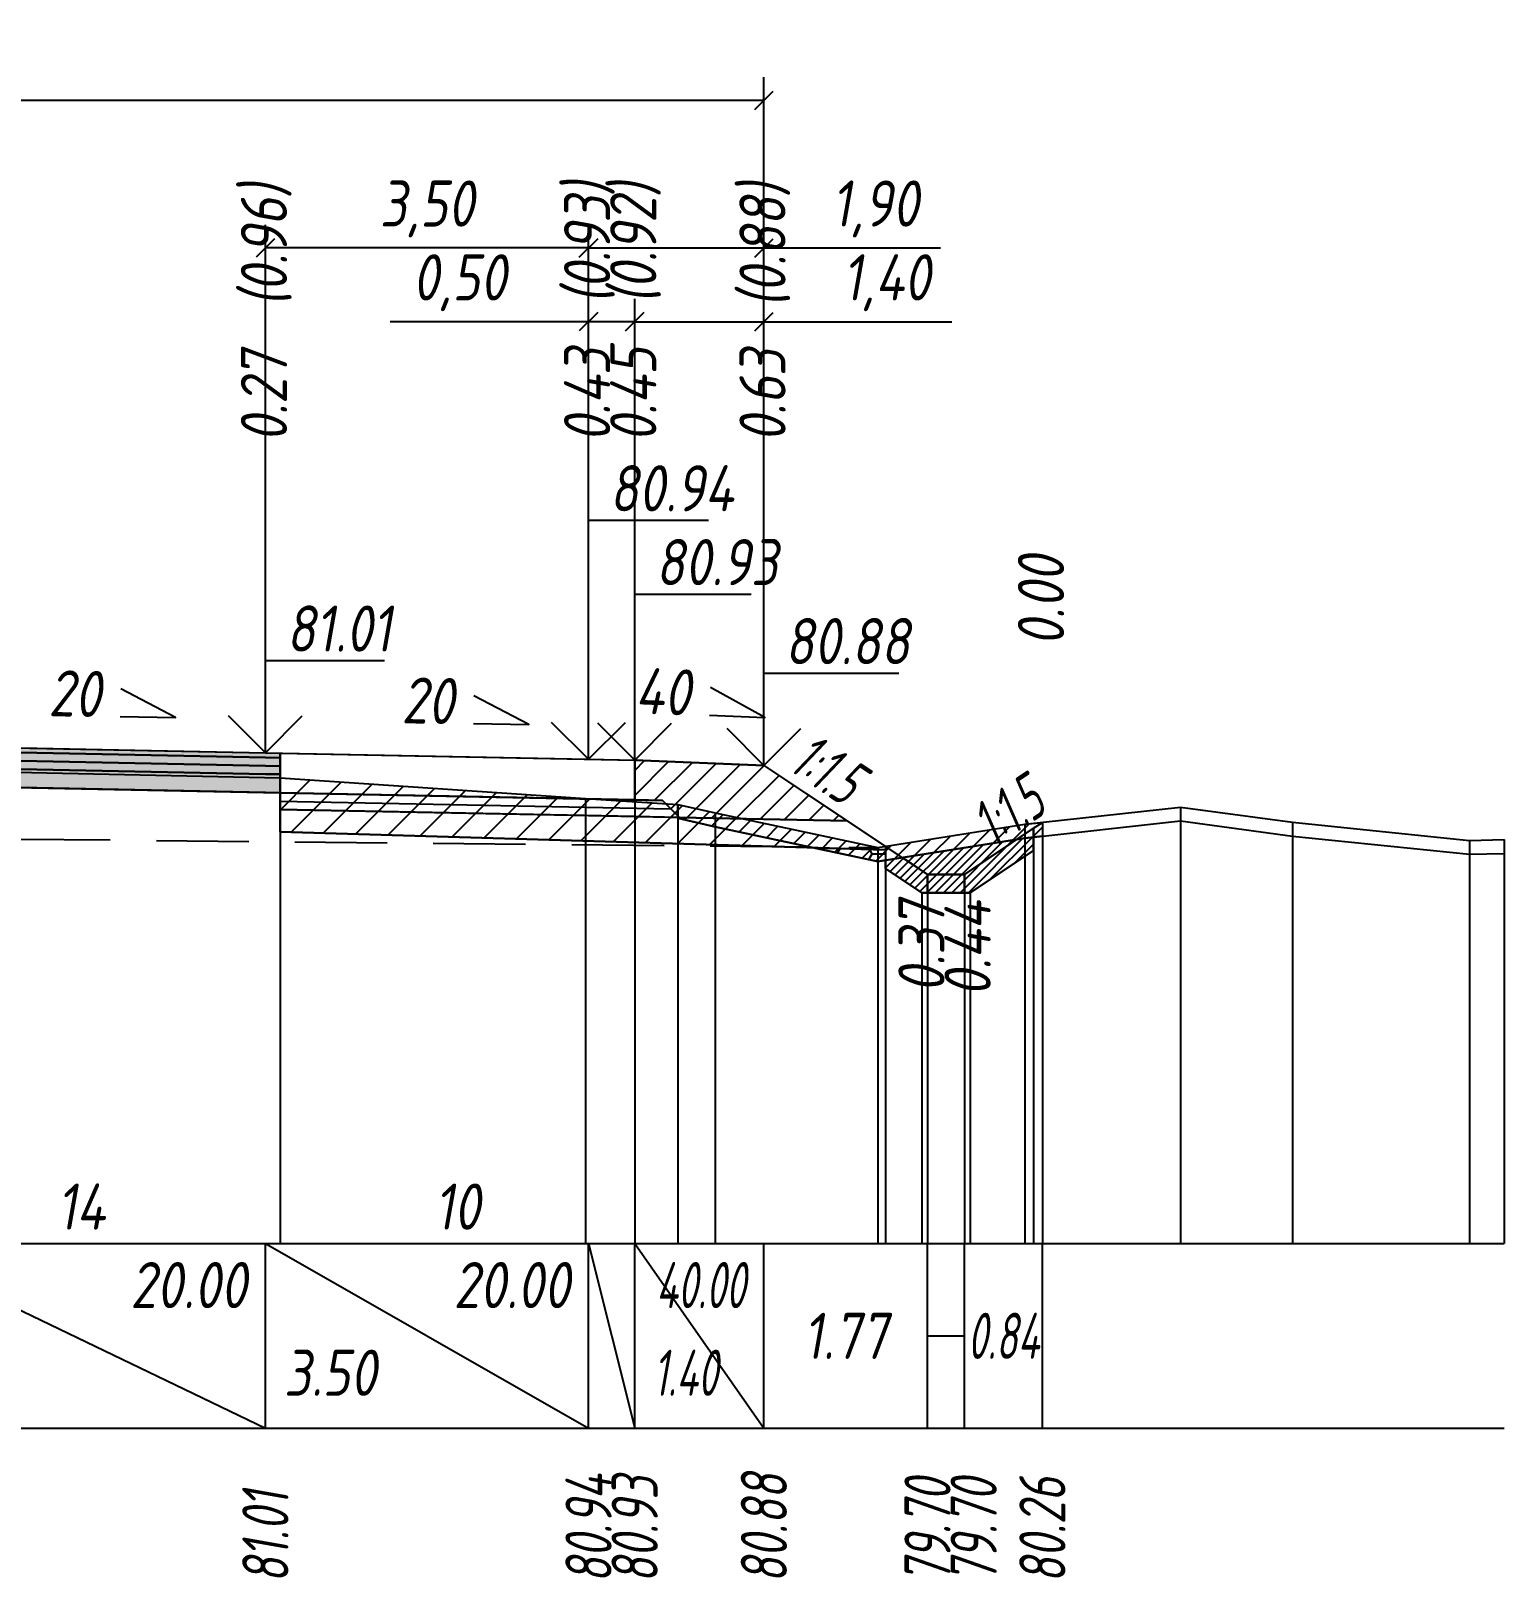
# Model space of a CAD drawing. Extents: x -717 to 1451, y -133302 to 233.
# Drawn here: x 165.9 to 245.7, y -28836.1 to -28752.3 of the extents above; entities that cross this region are included whole.
import ezdxf
from ezdxf.enums import TextEntityAlignment as Align

# ---------------------------------------------------------------- set-up
doc = ezdxf.new("R2010")
doc.units = 0
doc.linetypes.add('штриховая', pattern=[0.75, 0.5, -0.25])
for name, color, linetype in [('Интерполированный поперечник', 2, 'Continuous'), ('Код_514', 1, 'Continuous'), ('Контур_0', 7, 'Continuous'), ('Контур_2521', 7, 'Continuous'), ('Контур_2564', 7, 'Continuous'), ('Контур_2660', 7, 'Continuous'), ('Контур_2665', 7, 'Continuous'), ('Контур_400', 7, 'Continuous'), ('Контур_508', 7, 'Continuous'), ('Контур_512', 7, 'Continuous'), ('Контур_513', 7, 'Continuous'), ('Контур_818', 7, 'Continuous'), ('Красный поперечник', 1, 'Continuous'), ('Объём_2501', 7, 'Continuous'), ('Объём_2564', 7, 'Continuous'), ('Объём_2650', 7, 'Continuous'), ('Объём_2660', 7, 'Continuous'), ('Объём_2661', 7, 'Continuous'), ('Объём_2663', 7, 'Continuous'), ('Объём_2664', 7, 'Continuous'), ('Объём_2665', 7, 'Continuous'), ('Объём_2666', 7, 'Continuous'), ('Объём_2753', 7, 'Continuous'), ('Откосы', 7, 'Continuous'), ('Отметки покрытия', 7, 'Continuous'), ('Рабочие отметки', 7, 'Continuous'), ('Рабочие отметки доп.', 7, 'Continuous'), ('Слои выравнивания', 7, 'Continuous'), ('Таблица', 7, 'Continuous'), ('Уклоны проезжей части', 7, 'Continuous'), ('Черный поперечник', 3, 'Continuous')]:
    doc.layers.add(name, color=color, linetype=linetype)
for name, color, linetype, true_color in [('Контур_2540', 2, 'Continuous', 0xffff00), ('Контур_2560', 2, 'Continuous', 0xffff00), ('Контур_2561', 7, 'Continuous', 0xff8040), ('Контур_2562', 3, 'Continuous', 0x00ff00), ('Контур_2563', 7, 'Continuous', 0xff8000), ('Контур_2570', 7, 'Continuous', 0x80ff00), ('Контур_2583', 3, 'Continuous', 0x00ff00), ('Контур_2584', 3, 'Continuous', 0x00ff00), ('Контур_2725', 7, 'Continuous', 0x323232), ('Контур_2736', 4, 'Continuous', 0x00ffff), ('Контур_2737', 4, 'Continuous', 0x00ffff), ('Контур_2738', 4, 'Continuous', 0x00ffff), ('Контур_2739', 4, 'Continuous', 0x00ffff), ('Контур_2741', 4, 'Continuous', 0x00ffff), ('Контур_2742', 4, 'Continuous', 0x00ffff), ('Контур_2743', 4, 'Continuous', 0x00ffff), ('Контур_2744', 7, 'Continuous', 0xa4ffff), ('Контур_2745', 7, 'Continuous', 0xa4ffff), ('Контур_2747', 4, 'Continuous', 0x00ffff), ('Контур_2748', 4, 'Continuous', 0x00ffff), ('Контур_2749', 4, 'Continuous', 0x00ffff), ('Контур_2750', 4, 'Continuous', 0x00ffff), ('Контур_2751', 4, 'Continuous', 0x00ffff), ('Контур_2752', 4, 'Continuous', 0x00ffff), ('Контур_2760', 7, 'Continuous', 0x323232), ('Контур_2761', 7, 'Continuous', 0x323232), ('Контур_2762', 7, 'Continuous', 0x323232), ('Контур_2763', 7, 'Continuous', 0x323232), ('Контур_402', 7, 'Continuous', 0xff6464), ('Контур_703', 4, 'Continuous', 0x00ffff), ('Контур_705', 4, 'Continuous', 0x00ffff), ('Контур_707', 4, 'Continuous', 0x00ffff), ('Контур_720', 131, 'Continuous', 0xaaffff), ('Объём_2500', 7, 'Continuous', 0xc0c0c0), ('Объём_2520', 7, 'Continuous', 0x80ffff), ('Объём_2540', 2, 'Continuous', 0xffff00), ('Объём_2560', 2, 'Continuous', 0xffff00), ('Объём_2561', 7, 'Continuous', 0xff8040), ('Объём_2562', 3, 'Continuous', 0x00ff00), ('Объём_2563', 7, 'Continuous', 0xff8000), ('Объём_2570', 7, 'Continuous', 0x80ff00), ('Объём_2583', 3, 'Continuous', 0x00ff00), ('Объём_2584', 3, 'Continuous', 0x00ff00), ('Объём_2591', 3, 'Continuous', 0x00ff00), ('Объём_2595', 3, 'Continuous', 0x00ff00), ('Объём_2600', 7, 'Continuous', 0x808000), ('Объём_2620', 2, 'Continuous', 0xffff00), ('Объём_2746', 2, 'Continuous', 0xffff00)]:
    doc.layers.add(name, color=color, linetype=linetype, true_color=true_color)
doc.styles.get("Standard").update_dxf_attribs({"font": 'txt', "height": 2.5})
doc.styles.add('М', font='romand.shx', dxfattribs={"width": 0.8, "oblique": 10, "height": 2.5})
doc.dimstyles.new('ISO-25', dxfattribs={"dimtxt": 2.5, "dimasz": 2.5, "dimexe": 1.25, "dimexo": 0.625, "dimtad": 1, "dimtxsty": 'Standard', "dimcen": 2.5, "dimadec": 0, "dimazin": 0, "dimtfac": 1, "dimtmove": 0, "dimatfit": 3, "dimfxl": 1, "dimarcsym": 0})

# ---------------------------------------------------------------- blocks, each defined once
blk = doc.blocks.new('_Oblique')
at = {"color": 0, "linetype": 'ByBlock', "lineweight": -2}
blk.add_line((-0.5, -0.5), (0.5, 0.5), dxfattribs=at)
blk = doc.blocks.new('*D649')
at = {"color": 0, "lineweight": -2, "transparency": 16777216}
for p, q in [((198.588, -28791.254), (198.588, -28766.814)), ((205.588, -28791.534), (205.588, -28766.814)), ((198.588, -28768.064), (205.588, -28768.064)), ((205.588, -28768.064), (215.77, -28768.064))]:
    blk.add_line(p, q, dxfattribs=at)
at = {"layer": 'Defpoints', "color": 0, "transparency": 16777216}
for p in [(205.588, -28768.064), (198.588, -28791.879), (205.588, -28792.159)]:
    blk.add_point(p, dxfattribs=at)
at = {"color": 0, "lineweight": -2, "transparency": 16777216, "rotation": 180}
blk.add_blockref('_Oblique', (198.588, -28768.064), dxfattribs=at)
at = {"color": 0, "lineweight": -2, "transparency": 16777216}
blk.add_blockref('_Oblique', (205.588, -28768.064), dxfattribs=at)
at = {"color": 0, "transparency": 16777216, "insert": (212.23, -28765.951), "char_height": 2.5, "width": 8.75, "attachment_point": 5, "style": 'М'}
blk.add_mtext('1,40', dxfattribs=at)
blk = doc.blocks.new('*D651')
at = {"color": 0, "lineweight": -2, "transparency": 16777216}
for p, q in [((196.088, -28791.204), (196.088, -28766.814)), ((198.588, -28791.254), (198.588, -28766.814)), ((196.088, -28768.064), (185.344, -28768.064)), ((198.588, -28768.064), (196.088, -28768.064))]:
    blk.add_line(p, q, dxfattribs=at)
at = {"layer": 'Defpoints', "color": 0, "transparency": 16777216}
for p in [(198.588, -28768.064), (196.088, -28791.829), (198.588, -28791.879)]:
    blk.add_point(p, dxfattribs=at)
at = {"color": 0, "lineweight": -2, "transparency": 16777216, "rotation": 180}
blk.add_blockref('_Oblique', (196.088, -28768.064), dxfattribs=at)
at = {"color": 0, "lineweight": -2, "transparency": 16777216}
blk.add_blockref('_Oblique', (198.588, -28768.064), dxfattribs=at)
at = {"color": 0, "transparency": 16777216, "insert": (189.106, -28765.951), "char_height": 2.5, "width": 9.16667, "attachment_point": 5, "style": 'М'}
blk.add_mtext('0,50', dxfattribs=at)
blk = doc.blocks.new('*D653')
at = {"color": 0, "lineweight": -2, "transparency": 16777216}
for p, q in [((178.588, -28790.854), (178.588, -28762.814)), ((196.088, -28791.204), (196.088, -28762.814)), ((196.088, -28764.064), (178.588, -28764.064))]:
    blk.add_line(p, q, dxfattribs=at)
at = {"layer": 'Defpoints', "color": 0, "transparency": 16777216}
for p in [(178.588, -28764.064), (178.588, -28791.479), (196.088, -28791.829)]:
    blk.add_point(p, dxfattribs=at)
at = {"color": 0, "lineweight": -2, "transparency": 16777216, "rotation": 180}
blk.add_blockref('_Oblique', (178.588, -28764.064), dxfattribs=at)
at = {"color": 0, "lineweight": -2, "transparency": 16777216}
blk.add_blockref('_Oblique', (196.088, -28764.064), dxfattribs=at)
at = {"color": 0, "transparency": 16777216, "insert": (187.338, -28761.951), "char_height": 2.5, "width": 9.58333, "attachment_point": 5, "style": 'М'}
blk.add_mtext('3,50', dxfattribs=at)
blk = doc.blocks.new('*D654')
at = {"color": 0, "lineweight": -2, "transparency": 16777216}
for p, q in [((196.088, -28791.204), (196.088, -28762.814)), ((205.588, -28791.534), (205.588, -28762.814)), ((196.088, -28764.064), (205.588, -28764.064)), ((205.588, -28764.064), (215.158, -28764.064))]:
    blk.add_line(p, q, dxfattribs=at)
at = {"layer": 'Defpoints', "color": 0, "transparency": 16777216}
for p in [(196.088, -28764.064), (196.088, -28791.829), (205.588, -28792.159)]:
    blk.add_point(p, dxfattribs=at)
at = {"color": 0, "lineweight": -2, "transparency": 16777216, "rotation": 180}
blk.add_blockref('_Oblique', (196.088, -28764.064), dxfattribs=at)
at = {"color": 0, "lineweight": -2, "transparency": 16777216}
blk.add_blockref('_Oblique', (205.588, -28764.064), dxfattribs=at)
at = {"color": 0, "transparency": 16777216, "insert": (211.618, -28761.951), "char_height": 2.5, "width": 8.75, "attachment_point": 5, "style": 'М'}
blk.add_mtext('1,90', dxfattribs=at)
blk = doc.blocks.new('*D656')
at = {"color": 0, "lineweight": -2, "transparency": 16777216}
for p, q in [((110.088, -28791.534), (110.088, -28754.814)), ((205.588, -28791.534), (205.588, -28754.814)), ((110.088, -28756.064), (205.588, -28756.064))]:
    blk.add_line(p, q, dxfattribs=at)
at = {"layer": 'Defpoints', "color": 0, "transparency": 16777216}
for p in [(205.588, -28756.064), (110.088, -28792.159), (205.588, -28792.159)]:
    blk.add_point(p, dxfattribs=at)
at = {"color": 0, "lineweight": -2, "transparency": 16777216, "rotation": 180}
blk.add_blockref('_Oblique', (110.088, -28756.064), dxfattribs=at)
at = {"color": 0, "lineweight": -2, "transparency": 16777216}
blk.add_blockref('_Oblique', (205.588, -28756.064), dxfattribs=at)
at = {"color": 0, "transparency": 16777216, "insert": (157.838, -28753.951), "char_height": 2.5, "width": 10.41667, "attachment_point": 5, "style": 'М'}
blk.add_mtext('19,10', dxfattribs=at)

msp = doc.modelspace()

# ---------------------------------------------------------------- hatches: boundary and pattern name
at = {"layer": 'Объём_2563'}
h = msp.add_hatch(dxfattribs=at)
h.set_pattern_fill('ANSI31', color=256, scale=0.3)
h.paths.add_polyline_path([(201.007, -28794.915), (200.088, -28793.996), (198.588, -28793.966), (198.588, -28791.816), (205.588, -28792.096), (210.088, -28795.096)])
at = {"layer": 'Объём_2570'}
h = msp.add_hatch(dxfattribs=at)
h.set_pattern_fill('ANSI31', color=256, scale=0.2)
h.paths.add_polyline_path([(220.668, -28795.934), (219.713, -28796.04), (211.758, -28797.304), (202.951, -28795.422), (200.926, -28794.958), (200.926, -28794.208), (202.951, -28794.672), (211.758, -28796.554), (219.713, -28795.29), (220.668, -28795.184)])
at = {"layer": 'Объём_2600'}
h = msp.add_hatch(dxfattribs=at)
h.set_pattern_fill('ANSI31', color=6, scale=0.4)
h.paths.add_polyline_path([(179.384, -28795.697), (179.384, -28792.774), (195.924, -28793.896), (200.926, -28794.208), (200.926, -28794.958), (202.951, -28795.422), (208.298, -28796.565)])
h = msp.add_hatch(dxfattribs=at)
h.set_pattern_fill('HONEY', color=5, scale=0.3)
h.paths.add_polyline_path([(220.194, -28795.986), (220.194, -28795.5), (220.668, -28795.184), (220.668, -28795.934)])
h = msp.add_hatch(dxfattribs=at)
h.set_pattern_fill('HONEY', color=5, scale=0.3)
h.paths.add_polyline_path([(220.194, -28795.986), (220.194, -28795.5), (220.668, -28795.184), (220.668, -28795.934)])
h = msp.add_hatch(dxfattribs=at)
h.set_pattern_fill('HONEY', color=5, scale=0.3)
h.paths.add_polyline_path([(211.758, -28797.304), (208.298, -28796.565), (212.176, -28796.681), (212.176, -28797.238)])
at = {"layer": 'Объём_2620'}
h = msp.add_hatch(dxfattribs=at)
h.set_pattern_fill('ANSI31', color=2, scale=0.1)
h.paths.add_polyline_path([(212.176, -28797.238), (219.713, -28796.04), (220.194, -28795.986), (220.194, -28796.702), (216.747, -28799), (214.141, -28799), (212.176, -28797.69)])
at = {"layer": 'Слои выравнивания'}
for color, points in [(2, [(157.838, -28791.001), (160.005, -28791.044), (178.588, -28791.416), (179.384, -28791.432), (179.384, -28791.682), (178.588, -28791.666), (160.005, -28791.294), (157.838, -28791.251)]), (3, [(157.838, -28791.251), (160.005, -28791.294), (178.588, -28791.666), (179.384, -28791.682), (179.384, -28792.132), (178.588, -28792.116), (160.005, -28791.744), (157.838, -28791.701)]), (4, [(157.838, -28791.701), (160.005, -28791.744), (178.588, -28792.116), (179.384, -28792.132), (179.384, -28792.582), (178.588, -28792.566), (160.005, -28792.194), (157.838, -28792.151)]), (5, [(157.838, -28792.151), (160.005, -28792.194), (178.588, -28792.566), (179.384, -28792.582), (179.384, -28793.582), (178.588, -28793.566), (160.005, -28793.194), (157.838, -28793.151)])]:
    msp.add_hatch(color=color, dxfattribs=at).paths.add_polyline_path(points)

# ---------------------------------------------------------------- linework, layer by layer
at = {"layer": 'Интерполированный поперечник', "linetype": 'штриховая', "ltscale": 10, "flags": 128}
msp.add_lwpolyline([(97.687, -28795.415), (211.758, -28796.554)], dxfattribs=at)
at = {"layer": 'Код_514'}
for p, q in [((157.838, -28818), (178.588, -28828)), ((178.588, -28828), (178.588, -28818)), ((178.588, -28818), (196.088, -28828)), ((196.088, -28828), (196.088, -28818)), ((196.088, -28818), (198.588, -28828)), ((198.588, -28828), (198.588, -28818)), ((198.588, -28818), (205.588, -28828)), ((205.588, -28828), (205.588, -28818)), ((214.444, -28828), (214.444, -28818)), ((216.444, -28828), (216.444, -28818)), ((220.668, -28828), (220.668, -28818)), ((214.444, -28823), (216.444, -28823))]:
    msp.add_line(p, q, dxfattribs=at)
at = {"layer": 'Контур_0', "flags": 128}
for points in [[(179.384, -28791.432), (198.588, -28791.816), (198.588, -28793.966), (179.384, -28793.582), (179.384, -28791.432), (179.384, -28791.432)], [(205.588, -28792.096), (212.176, -28796.488), (212.176, -28796.488), (212.176, -28796.488), (212.176, -28796.488), (212.176, -28796.488), (212.176, -28796.488), (212.176, -28796.488), (212.176, -28796.488), (212.176, -28796.488), (212.176, -28796.488), (212.176, -28796.488), (212.176, -28796.488), (212.176, -28796.488), (212.176, -28796.488), (214.444, -28798)], [(205.588, -28792.096), (212.176, -28796.488), (212.176, -28796.488), (212.176, -28796.488), (212.176, -28796.488), (212.176, -28796.488), (212.176, -28796.488), (212.176, -28796.488), (212.176, -28796.488), (212.176, -28796.488), (212.176, -28796.488), (212.176, -28796.488), (212.176, -28796.488), (212.176, -28796.488), (212.176, -28796.488), (214.444, -28798), (216.444, -28798), (220.668, -28795.184), (220.668, -28795.184), (220.668, -28795.184), (220.668, -28795.184), (220.668, -28795.184), (220.668, -28795.184), (220.668, -28795.184), (220.668, -28795.184), (220.668, -28795.184), (220.668, -28795.184), (220.668, -28795.184), (220.668, -28795.184), (220.668, -28795.184)], [(198.588, -28794.866), (179.384, -28794.482), (179.384, -28793.582), (200.088, -28793.996), (201.007, -28794.915), (198.588, -28794.866), (198.588, -28794.866)], [(198.588, -28793.966), (200.088, -28793.996), (201.007, -28794.915), (210.088, -28795.096)]]:
    msp.add_lwpolyline(points, dxfattribs=at)
at = {"layer": 'Контур_2521', "color": 250, "flags": 128}
msp.add_lwpolyline([(179.384, -28794.032), (200.547, -28794.455)], dxfattribs=at)
at = {"layer": 'Контур_2540', "flags": 128}
msp.add_lwpolyline([(196.088, -28794.816), (210.088, -28795.096), (212.176, -28796.488), (212.176, -28796.681), (179.384, -28795.697), (179.384, -28794.482), (196.088, -28794.816), (196.088, -28794.816)], dxfattribs=at)
at = {"layer": 'Контур_2560', "flags": 128}
msp.add_lwpolyline([(198.588, -28791.816), (205.588, -28792.096), (205.588, -28792.096), (205.588, -28792.096)], dxfattribs=at)
at = {"layer": 'Контур_2561', "flags": 128}
msp.add_lwpolyline([(198.588, -28791.816), (198.588, -28791.816), (205.588, -28792.096), (205.588, -28792.096), (198.588, -28791.816)], dxfattribs=at)
at = {"layer": 'Контур_2562', "flags": 128}
msp.add_lwpolyline([(205.588, -28792.096), (205.588, -28792.096), (205.588, -28792.096), (205.588, -28792.096), (205.588, -28792.096)], dxfattribs=at)
at = {"layer": 'Контур_2563', "flags": 128}
msp.add_lwpolyline([(201.007, -28794.915), (200.088, -28793.996), (198.588, -28793.966), (198.588, -28791.816), (205.588, -28792.096), (210.088, -28795.096), (201.007, -28794.915), (201.007, -28794.915)], dxfattribs=at)
at = {"layer": 'Контур_2564', "flags": 128}
msp.add_lwpolyline([(198.588, -28791.816), (205.588, -28792.096)], dxfattribs=at)
at = {"layer": 'Контур_2570', "flags": 128}
msp.add_lwpolyline([(160.005, -28792.355), (179.384, -28792.774), (195.924, -28793.896), (200.926, -28794.208), (200.926, -28794.958), (202.951, -28795.422), (211.758, -28797.304), (211.758, -28797.304), (219.713, -28796.04), (228.15, -28795.104), (234.205, -28795.93), (243.799, -28796.912), (245.668, -28796.863)], dxfattribs=at)
at = {"layer": 'Контур_2583', "flags": 128}
for points in [[(220.194, -28796.702), (220.194, -28795.5), (216.444, -28798), (216.444, -28799), (216.747, -28799), (220.194, -28796.702)], [(214.444, -28798), (212.176, -28796.488), (212.176, -28797.69), (214.141, -28799), (214.444, -28799), (214.444, -28798)]]:
    msp.add_lwpolyline(points, dxfattribs=at)
at = {"layer": 'Контур_2584', "flags": 128}
msp.add_lwpolyline([(214.444, -28798), (214.444, -28799), (216.444, -28799), (216.444, -28798), (214.444, -28798)], dxfattribs=at)
at = {"layer": 'Контур_2660', "flags": 128}
msp.add_lwpolyline([(179.384, -28795.697), (212.176, -28796.681)], dxfattribs=at)
at = {"layer": 'Контур_2665', "flags": 128}
msp.add_lwpolyline([(205.588, -28792.096), (205.588, -28792.096)], dxfattribs=at)
at = {"layer": 'Контур_2725', "flags": 128}
msp.add_lwpolyline([(129.604, -28793.716), (137.088, -28793.566), (145.71, -28793.394), (149.337, -28793.321), (154.665, -28793.215), (157.838, -28793.151), (160.005, -28793.194), (178.588, -28793.566), (179.384, -28793.582)], dxfattribs=at)
at = {"layer": 'Контур_2736', "flags": 128}
for points in [[(205.588, -28792.096), (212.176, -28796.488)], [(212.176, -28796.488), (214.444, -28798)]]:
    msp.add_lwpolyline(points, dxfattribs=at)
at = {"layer": 'Контур_2737', "flags": 128}
msp.add_lwpolyline([(212.176, -28796.488), (212.176, -28796.488)], dxfattribs=at)
at = {"layer": 'Контур_2738', "flags": 128}
msp.add_lwpolyline([(212.176, -28796.488), (212.176, -28796.488)], dxfattribs=at)
at = {"layer": 'Контур_2739', "flags": 128}
msp.add_lwpolyline([(212.176, -28796.488), (212.176, -28796.488)], dxfattribs=at)
at = {"layer": 'Контур_2741', "flags": 128}
msp.add_lwpolyline([(220.668, -28795.184), (220.668, -28795.184)], dxfattribs=at)
at = {"layer": 'Контур_2742', "flags": 128}
msp.add_lwpolyline([(220.668, -28795.184), (220.668, -28795.184)], dxfattribs=at)
at = {"layer": 'Контур_2743', "flags": 128}
msp.add_lwpolyline([(220.668, -28795.184), (220.668, -28795.184)], dxfattribs=at)
at = {"layer": 'Контур_2744', "flags": 128}
msp.add_lwpolyline([(220.668, -28795.184), (220.668, -28795.184)], dxfattribs=at)
msp.add_lwpolyline([(220.668, -28795.184), (220.668, -28795.184)], dxfattribs=at)
msp.add_lwpolyline([(220.668, -28795.184), (220.668, -28795.184)], dxfattribs=at)
msp.add_lwpolyline([(220.668, -28795.184), (220.668, -28795.184)], dxfattribs=at)
msp.add_lwpolyline([(220.668, -28795.184), (220.668, -28795.184)], dxfattribs=at)
msp.add_lwpolyline([(220.668, -28795.184), (220.668, -28795.184)], dxfattribs=at)
at = {"layer": 'Контур_2745', "flags": 128}
msp.add_lwpolyline([(212.176, -28796.488), (212.176, -28796.488)], dxfattribs=at)
msp.add_lwpolyline([(212.176, -28796.488), (212.176, -28796.488)], dxfattribs=at)
msp.add_lwpolyline([(212.176, -28796.488), (212.176, -28796.488)], dxfattribs=at)
msp.add_lwpolyline([(212.176, -28796.488), (212.176, -28796.488)], dxfattribs=at)
msp.add_lwpolyline([(212.176, -28796.488), (212.176, -28796.488)], dxfattribs=at)
msp.add_lwpolyline([(212.176, -28796.488), (212.176, -28796.488)], dxfattribs=at)
at = {"layer": 'Контур_2747', "flags": 128}
msp.add_lwpolyline([(212.176, -28796.488), (212.176, -28796.488)], dxfattribs=at)
at = {"layer": 'Контур_2748', "flags": 128}
msp.add_lwpolyline([(212.176, -28796.488), (212.176, -28796.488)], dxfattribs=at)
at = {"layer": 'Контур_2749', "flags": 128}
msp.add_lwpolyline([(212.176, -28796.488), (212.176, -28796.488)], dxfattribs=at)
at = {"layer": 'Контур_2750', "flags": 128}
msp.add_lwpolyline([(220.668, -28795.184), (220.668, -28795.184)], dxfattribs=at)
at = {"layer": 'Контур_2751', "flags": 128}
msp.add_lwpolyline([(220.668, -28795.184), (220.668, -28795.184)], dxfattribs=at)
at = {"layer": 'Контур_2752', "flags": 128}
msp.add_lwpolyline([(220.668, -28795.184), (220.668, -28795.184)], dxfattribs=at)
at = {"layer": 'Контур_2760', "flags": 128}
msp.add_lwpolyline([(129.604, -28791.566), (137.088, -28791.416), (145.71, -28791.244), (149.337, -28791.171), (154.665, -28791.065), (157.838, -28791.001), (160.005, -28791.044), (178.588, -28791.416), (179.384, -28791.432)], dxfattribs=at)
at = {"layer": 'Контур_2761', "flags": 128}
msp.add_lwpolyline([(129.604, -28791.816), (137.088, -28791.666), (145.71, -28791.494), (149.337, -28791.421), (154.665, -28791.315), (157.838, -28791.251), (160.005, -28791.294), (178.588, -28791.666), (179.384, -28791.682)], dxfattribs=at)
at = {"layer": 'Контур_2762', "flags": 128}
msp.add_lwpolyline([(129.604, -28792.266), (137.088, -28792.116), (145.71, -28791.944), (149.337, -28791.871), (154.665, -28791.765), (157.838, -28791.701), (160.005, -28791.744), (178.588, -28792.116), (179.384, -28792.132)], dxfattribs=at)
at = {"layer": 'Контур_2763', "flags": 128}
msp.add_lwpolyline([(129.604, -28792.716), (137.088, -28792.566), (145.71, -28792.394), (149.337, -28792.321), (154.665, -28792.215), (157.838, -28792.151), (160.005, -28792.194), (178.588, -28792.566), (179.384, -28792.582)], dxfattribs=at)
at = {"layer": 'Контур_400', "flags": 128}
msp.add_lwpolyline([(157.838, -28791.001), (178.588, -28791.416), (196.088, -28791.766), (196.088, -28791.766), (196.088, -28791.766), (196.088, -28791.766), (196.088, -28791.766), (196.088, -28791.766), (198.588, -28791.816)], dxfattribs=at)
at = {"layer": 'Контур_402', "flags": 128}
msp.add_lwpolyline([(105, -28796.636), (129.604, -28795.898), (129.604, -28793.716), (157.838, -28793.151), (179.384, -28793.582), (179.384, -28795.697), (212.176, -28796.681)], dxfattribs=at)
at = {"layer": 'Контур_508', "flags": 128}
msp.add_lwpolyline([(104, -28797.721), (105, -28796.872), (105, -28796.636), (129.604, -28795.898), (129.604, -28793.716), (157.838, -28793.151), (179.384, -28793.582), (179.384, -28795.697), (212.176, -28796.681), (212.176, -28797.69), (214.141, -28799), (214.444, -28799), (216.444, -28799), (216.747, -28799), (220.194, -28796.702), (220.194, -28795.5), (220.668, -28795.184)], dxfattribs=at)
at = {"layer": 'Контур_512', "flags": 128}
msp.add_lwpolyline([(179.384, -28795.697), (212.176, -28796.681), (212.176, -28797.69), (214.141, -28799), (214.444, -28799), (216.444, -28799), (216.747, -28799), (220.194, -28796.702), (220.194, -28795.5), (220.668, -28795.184)], dxfattribs=at)
at = {"layer": 'Контур_513', "flags": 128}
msp.add_lwpolyline([(104, -28797.721), (105, -28796.872), (105, -28796.636), (129.604, -28795.898), (129.604, -28793.716), (157.838, -28793.151), (179.384, -28793.582), (179.384, -28795.697), (212.176, -28796.681), (212.176, -28797.69), (214.141, -28799), (214.444, -28799), (216.444, -28799), (216.747, -28799), (220.194, -28796.702), (220.194, -28795.5), (220.668, -28795.184)], dxfattribs=at)
at = {"layer": 'Контур_703', "flags": 128}
msp.add_lwpolyline([(205.588, -28792.096), (212.176, -28796.488)], dxfattribs=at)
at = {"layer": 'Контур_705', "flags": 128}
msp.add_lwpolyline([(212.176, -28796.488), (212.176, -28796.488)], dxfattribs=at)
at = {"layer": 'Контур_707', "flags": 128}
msp.add_lwpolyline([(216.444, -28798), (220.668, -28795.184)], dxfattribs=at)
at = {"layer": 'Контур_720', "flags": 128}
msp.add_lwpolyline([(214.444, -28798), (216.444, -28798)], dxfattribs=at)
at = {"layer": 'Контур_818', "flags": 128}
msp.add_lwpolyline([(105, -28795.02), (105.723, -28794.907), (105.723, -28794.157), (106.203, -28794.226), (106.291, -28794.24), (123.274, -28793.174), (129.604, -28792.653), (149.337, -28792.335), (154.665, -28792.236), (157.838, -28792.306), (160.005, -28792.355), (179.384, -28792.774), (195.924, -28793.896), (200.926, -28794.208), (200.926, -28794.958), (202.951, -28795.422), (211.758, -28797.304), (211.758, -28797.304), (219.713, -28796.04), (220.668, -28795.934)], dxfattribs=at)
at = {"layer": 'Красный поперечник'}
for p, q in [((157.838, -28791.001), (178.588, -28791.416)), ((178.588, -28791.416), (196.088, -28791.766)), ((196.088, -28791.766), (198.588, -28791.816)), ((198.588, -28791.816), (205.588, -28792.096)), ((205.588, -28792.096), (214.444, -28798)), ((216.444, -28798), (220.668, -28795.184)), ((220.194, -28795.5), (220.194, -28818)), ((220.668, -28795.184), (220.668, -28818)), ((179.384, -28795.697), (179.384, -28818)), ((212.176, -28796.681), (212.176, -28818)), ((220.194, -28796.702), (220.194, -28818)), ((212.176, -28797.69), (212.176, -28818)), ((214.444, -28798), (216.444, -28798)), ((214.141, -28799), (214.141, -28818)), ((214.444, -28799), (214.444, -28818)), ((216.444, -28799), (216.444, -28818)), ((216.747, -28799), (216.747, -28818))]:
    msp.add_line(p, q, dxfattribs=at)
at = {"layer": 'Объём_2500', "flags": 128}
msp.add_lwpolyline([(179.384, -28791.432), (198.588, -28791.816), (198.588, -28793.966), (179.384, -28793.582), (179.384, -28791.432), (179.384, -28791.432)], dxfattribs=at)
at = {"layer": 'Объём_2501', "flags": 128}
msp.add_lwpolyline([(157.838, -28791.001), (178.588, -28791.416), (196.088, -28791.766), (196.088, -28791.766), (196.088, -28791.766), (196.088, -28791.766), (196.088, -28791.766), (196.088, -28791.766), (198.588, -28791.816)], dxfattribs=at)
at = {"layer": 'Объём_2520', "color": 250, "flags": 128}
msp.add_lwpolyline([(198.588, -28794.866), (179.384, -28794.482), (179.384, -28793.582), (200.088, -28793.996), (201.007, -28794.915), (198.588, -28794.866), (198.588, -28794.866)], dxfattribs=at)
at = {"layer": 'Объём_2540', "flags": 128}
msp.add_lwpolyline([(196.088, -28794.816), (210.088, -28795.096), (212.176, -28796.488), (212.176, -28796.681), (179.384, -28795.697), (179.384, -28794.482), (196.088, -28794.816), (196.088, -28794.816)], dxfattribs=at)
at = {"layer": 'Объём_2560', "flags": 128}
msp.add_lwpolyline([(198.588, -28791.816), (205.588, -28792.096), (205.588, -28792.096), (205.588, -28792.096)], dxfattribs=at)
at = {"layer": 'Объём_2561', "flags": 128}
msp.add_lwpolyline([(198.588, -28791.816), (198.588, -28791.816), (205.588, -28792.096), (205.588, -28792.096), (198.588, -28791.816)], dxfattribs=at)
at = {"layer": 'Объём_2562', "flags": 128}
msp.add_lwpolyline([(205.588, -28792.096), (205.588, -28792.096), (205.588, -28792.096), (205.588, -28792.096), (205.588, -28792.096)], dxfattribs=at)
at = {"layer": 'Объём_2563', "color": 250, "flags": 128}
msp.add_lwpolyline([(201.007, -28794.915), (200.088, -28793.996), (198.588, -28793.966), (198.588, -28791.816), (205.588, -28792.096), (210.088, -28795.096), (201.007, -28794.915), (201.007, -28794.915)], dxfattribs=at)
at = {"layer": 'Объём_2564', "flags": 128}
msp.add_lwpolyline([(198.588, -28791.816), (205.588, -28792.096)], dxfattribs=at)
at = {"layer": 'Объём_2570', "flags": 128}
msp.add_lwpolyline([(220.668, -28795.934), (219.713, -28796.04), (211.758, -28797.304), (202.951, -28795.422), (200.926, -28794.958), (200.926, -28794.208), (202.951, -28794.672), (211.758, -28796.554), (219.713, -28795.29), (220.668, -28795.184), (220.668, -28795.934), (220.668, -28795.934)], dxfattribs=at)
at = {"layer": 'Объём_2583', "flags": 128}
for points in [[(220.194, -28796.702), (220.194, -28795.5), (216.444, -28798), (216.444, -28799), (216.747, -28799), (220.194, -28796.702)], [(214.444, -28798), (212.176, -28796.488), (212.176, -28797.69), (214.141, -28799), (214.444, -28799), (214.444, -28798)]]:
    msp.add_lwpolyline(points, dxfattribs=at)
at = {"layer": 'Объём_2584', "flags": 128}
msp.add_lwpolyline([(214.444, -28798), (214.444, -28799), (216.444, -28799), (216.444, -28798), (214.444, -28798)], dxfattribs=at)
at = {"layer": 'Объём_2591', "flags": 128}
for points in [[(216.444, -28798), (220.194, -28795.5)], [(212.176, -28796.488), (214.444, -28798)]]:
    msp.add_lwpolyline(points, dxfattribs=at)
at = {"layer": 'Объём_2595', "flags": 128}
msp.add_lwpolyline([(214.444, -28798), (216.444, -28798)], dxfattribs=at)
at = {"layer": 'Объём_2600', "color": 5, "flags": 128}
for points in [[(220.194, -28795.986), (220.194, -28795.5), (220.668, -28795.184), (220.668, -28795.934), (220.194, -28795.986), (220.194, -28795.986)], [(211.758, -28797.304), (208.298, -28796.565), (212.176, -28796.681), (212.176, -28797.238), (211.758, -28797.304), (211.758, -28797.304)]]:
    msp.add_lwpolyline(points, dxfattribs=at)
at = {"layer": 'Объём_2620', "flags": 128}
msp.add_lwpolyline([(212.176, -28797.238), (219.713, -28796.04), (220.194, -28795.986), (220.194, -28796.702), (216.747, -28799), (214.141, -28799), (212.176, -28797.69), (212.176, -28797.238), (212.176, -28797.238)], dxfattribs=at)
at = {"layer": 'Объём_2650', "color": 6, "flags": 128}
msp.add_lwpolyline([(179.384, -28795.697), (179.384, -28792.774), (195.924, -28793.896), (200.926, -28794.208), (200.926, -28794.958), (202.951, -28795.422), (208.298, -28796.565), (179.384, -28795.697), (179.384, -28795.697)], dxfattribs=at)
at = {"layer": 'Объём_2660', "flags": 128}
msp.add_lwpolyline([(179.384, -28795.697), (212.176, -28796.681)], dxfattribs=at)
at = {"layer": 'Объём_2661', "flags": 128}
msp.add_lwpolyline([(205.588, -28792.096), (212.176, -28796.488)], dxfattribs=at)
at = {"layer": 'Объём_2663', "flags": 128}
for points in [[(216.444, -28798), (220.668, -28795.184)], [(212.176, -28796.488), (214.444, -28798)]]:
    msp.add_lwpolyline(points, dxfattribs=at)
at = {"layer": 'Объём_2664', "flags": 128}
msp.add_lwpolyline([(214.444, -28798), (216.444, -28798)], dxfattribs=at)
at = {"layer": 'Объём_2665', "flags": 128}
msp.add_lwpolyline([(205.588, -28792.096), (205.588, -28792.096)], dxfattribs=at)
at = {"layer": 'Объём_2666', "flags": 128}
msp.add_lwpolyline([(205.588, -28792.096), (212.176, -28796.488)], dxfattribs=at)
at = {"layer": 'Объём_2746', "flags": 128}
for points in [[(179.384, -28795.697), (179.384, -28792.774), (195.924, -28793.896), (200.926, -28794.208), (200.926, -28794.958), (202.951, -28795.422), (208.298, -28796.565), (179.384, -28795.697), (179.384, -28795.697)], [(219.713, -28796.04), (220.194, -28795.986), (220.194, -28796.702), (216.747, -28799), (214.141, -28799), (212.176, -28797.69), (212.176, -28797.238), (213.084, -28797.093), (214.444, -28798), (216.444, -28798), (219.281, -28796.108), (219.713, -28796.04), (219.713, -28796.04)]]:
    msp.add_lwpolyline(points, dxfattribs=at)
at = {"layer": 'Объём_2753', "flags": 128}
msp.add_lwpolyline([(179.384, -28791.432), (179.384, -28791.432)], dxfattribs=at)
at = {"layer": 'Откосы', "color": 1, "flags": 128}
for points in [[(170.726, -28789.442), (173.726, -28789.502), (170.756, -28787.942)], [(202.641, -28789.382), (205.638, -28789.502), (202.701, -28787.884)], [(189.851, -28789.824), (192.851, -28789.884), (189.881, -28788.325)]]:
    msp.add_lwpolyline(points, dxfattribs=at)
at = {"layer": 'Отметки покрытия', "color": 1}
for p, q in [((196.088, -28791.766), (196.088, -28778.816)), ((196.088, -28778.816), (202.588, -28778.816)), ((198.588, -28791.816), (198.588, -28782.816)), ((198.588, -28782.816), (204.888, -28782.816)), ((178.588, -28791.416), (178.588, -28786.416)), ((178.588, -28786.416), (185.038, -28786.416)), ((205.588, -28792.096), (205.588, -28787.096)), ((205.588, -28787.096), (212.888, -28787.096)), ((178.588, -28791.416), (176.588, -28789.416)), ((178.588, -28791.416), (180.588, -28789.416)), ((196.088, -28791.766), (194.088, -28789.766)), ((196.088, -28791.766), (198.088, -28789.766)), ((198.588, -28791.816), (196.588, -28789.816)), ((198.588, -28791.816), (200.588, -28789.816)), ((205.588, -28792.096), (203.588, -28790.096)), ((205.588, -28792.096), (207.588, -28790.096))]:
    msp.add_line(p, q, dxfattribs=at)
at = {"layer": 'Слои выравнивания'}
for p, q in [((179.384, -28791.432), (179.384, -28818)), ((198.588, -28791.816), (198.588, -28818))]:
    msp.add_line(p, q, dxfattribs=at)
at = {"layer": 'Слои выравнивания', "color": 2, "flags": 128}
msp.add_lwpolyline([(157.838, -28791.001), (160.005, -28791.044), (178.588, -28791.416), (179.384, -28791.432), (179.384, -28791.682), (178.588, -28791.666), (160.005, -28791.294), (157.838, -28791.251)], close=True, dxfattribs=at)
at = {"layer": 'Слои выравнивания', "color": 3, "flags": 128}
msp.add_lwpolyline([(157.838, -28791.251), (160.005, -28791.294), (178.588, -28791.666), (179.384, -28791.682), (179.384, -28792.132), (178.588, -28792.116), (160.005, -28791.744), (157.838, -28791.701)], close=True, dxfattribs=at)
at = {"layer": 'Слои выравнивания', "color": 4, "flags": 128}
msp.add_lwpolyline([(157.838, -28791.701), (160.005, -28791.744), (178.588, -28792.116), (179.384, -28792.132), (179.384, -28792.582), (178.588, -28792.566), (160.005, -28792.194), (157.838, -28792.151)], close=True, dxfattribs=at)
at = {"layer": 'Слои выравнивания', "color": 5, "flags": 128}
msp.add_lwpolyline([(157.838, -28792.151), (160.005, -28792.194), (178.588, -28792.566), (179.384, -28792.582), (179.384, -28793.582), (178.588, -28793.566), (160.005, -28793.194), (157.838, -28793.151)], close=True, dxfattribs=at)
at = {"layer": 'Таблица'}
for p, q in [((80, -28818), (245.668, -28818)), ((80, -28828), (245.668, -28828))]:
    msp.add_line(p, q, dxfattribs=at)
at = {"layer": 'Черный поперечник', "color": 7}
for p, q in [((179.384, -28792.774), (179.384, -28818)), ((195.924, -28793.896), (195.924, -28818)), ((200.926, -28794.208), (200.926, -28818)), ((202.951, -28794.672), (202.951, -28818)), ((228.15, -28794.354), (228.15, -28818)), ((219.713, -28795.29), (219.713, -28818)), ((234.205, -28795.18), (234.205, -28818)), ((243.799, -28796.162), (243.799, -28818)), ((245.668, -28796.113), (245.668, -28818)), ((211.758, -28796.554), (211.758, -28818))]:
    msp.add_line(p, q, dxfattribs=at)
at = {"layer": 'Черный поперечник', "flags": 128}
msp.add_lwpolyline([(80, -28795.848), (91.836, -28795.515), (95.766, -28795.426), (97.687, -28795.415), (100.708, -28794.943), (105.723, -28794.157), (106.203, -28794.226), (106.291, -28794.24), (123.274, -28793.174), (129.604, -28792.653), (149.337, -28792.335), (154.665, -28792.236), (157.838, -28792.306), (160.005, -28792.355), (179.384, -28792.774), (195.924, -28793.896), (200.926, -28794.208), (202.951, -28794.672), (211.758, -28796.554), (219.713, -28795.29), (228.15, -28794.354), (234.205, -28795.18), (243.799, -28796.162), (245.668, -28796.113)], dxfattribs=at)

# ---------------------------------------------------------------- texts
at = {"layer": 'Код_514', "style": 'М', "oblique": 10}
for s, width, p in [('40.00', 0.6, (204.588, -28819)), ('20.00', 0.8, (177.588, -28819)), ('20.00', 0.8, (195.088, -28819))]:
    msp.add_text(s, height=2.5, dxfattribs=dict(at, width=width)).set_placement(p, align=Align.TOP_RIGHT)
for s, width, p in [('1.77', 0.8, (210.016, -28823)), ('0.84', 0.6, (218.556, -28823))]:
    msp.add_text(s, height=2.5, dxfattribs=dict(at, width=width)).set_placement(p, align=Align.MIDDLE_CENTER)
for s, width, p in [('3.50', 0.8, (179.588, -28827)), ('1.40', 0.6, (199.588, -28827))]:
    msp.add_text(s, height=2.5, dxfattribs=dict(at, width=width)).set_placement(p, align=Align.BOTTOM_LEFT)
at = {"layer": 'Код_514', "style": 'М', "oblique": 10, "width": 0.7}
for s, p in [('80.94', (196.088, -28836.382)), ('80.93', (198.588, -28836.382)), ('80.88', (205.588, -28836.382)), ('79.70', (214.444, -28836.382)), ('79.70', (216.944, -28836.382)), ('80.26', (220.668, -28836.382)), ('81.01', (178.588, -28836.382))]:
    msp.add_text(s, height=2.5, rotation=90, dxfattribs=at).set_placement(p, align=Align.MIDDLE_LEFT)
at = {"layer": 'Отметки покрытия', "color": 1, "style": 'М', "oblique": 10, "width": 0.8}
for s, p in [('80.94', (197.229, -28779.085)), ('80.93', (199.729, -28783.085)), ('81.01', (179.729, -28786.685)), ('80.88', (206.729, -28787.365))]:
    msp.add_text(s, height=2.5, dxfattribs=at).set_placement(p, align=Align.BOTTOM_LEFT)
at = {"layer": 'Рабочие отметки', "color": 1, "style": 'М', "oblique": 10, "width": 0.8}
for s, p in [('0.27', (178.51, -28774.566)), ('0.43', (196.01, -28774.566)), ('0.45', (198.51, -28774.566)), ('0.63', (205.51, -28774.566)), ('0.00', (220.59, -28785.615))]:
    msp.add_text(s, height=2.5, rotation=90, dxfattribs=at).set_placement(p, align=Align.MIDDLE_LEFT)
for s, p in [('0.37', (214.116, -28799.437)), ('0.44', (216.616, -28799.437))]:
    msp.add_text(s, height=2.5, rotation=90, dxfattribs=at).set_placement(p, align=Align.MIDDLE_RIGHT)
at = {"layer": 'Рабочие отметки доп.', "color": 1, "style": 'М', "oblique": 10, "width": 0.8}
for s, p in [('(0.93)', (196.01, -28767.066)), ('(0.96)', (178.51, -28767.216)), ('(0.92)', (198.51, -28767.066)), ('(0.88)', (205.51, -28767.266))]:
    msp.add_text(s, height=2.5, rotation=90, dxfattribs=at).set_placement(p, align=Align.MIDDLE_LEFT)
at = {"layer": 'Слои выравнивания', "style": 'М', "oblique": 10, "width": 0.8}
for s, p in [('14', (168.611, -28818)), ('10', (188.986, -28818))]:
    msp.add_text(s, height=2.5, dxfattribs=at).set_placement(p, align=Align.BOTTOM_CENTER)
at = {"layer": 'Уклоны проезжей части', "color": 1, "style": 'М', "oblique": 10}
for s, rotation, width, p in [('20', 358.85423, 0.8, (168.233, -28790.209)), ('40', 357.70938, 0.8, (200.049, -28790.098)), ('20', 358.85423, 0.8, (187.358, -28790.591)), ('1:1.5', 326.30994, 0.6, (207.95, -28793.946)), ('1:1.5', 33.69007, 0.6, (219.928, -28796.222))]:
    msp.add_text(s, height=2.5, rotation=rotation, dxfattribs=dict(at, width=width)).set_placement(p, align=Align.BOTTOM_CENTER)

# ---------------------------------------------------------------- dimensions: what is measured, and where the dimension line sits
at = {"color": 5}
dim = msp.add_linear_dim(base=(205.588, -28756.064), p1=(110.088, -28792.159), p2=(205.588, -28792.159), angle=180, dimstyle='ISO-25', override={"dimasz": 1, "dimlfac": 0.2, "dimzin": 0, "dimtxsty": 'М', "dimblk1": 'Oblique', "dimblk2": 'Oblique', "dimsah": 1}, dxfattribs=at)
dim.commit()
dim.dimension.update_dxf_attribs({"geometry": '*D656', "text_midpoint": (157.838, -28753.951)})
dim = msp.add_linear_dim(base=(178.588, -28764.064), p1=(196.088, -28791.829), p2=(178.588, -28791.479), dimstyle='ISO-25', override={"dimasz": 1, "dimlfac": 0.2, "dimzin": 0, "dimtxsty": 'М', "dimblk1": 'Oblique', "dimblk2": 'Oblique', "dimsah": 1}, dxfattribs=at)
dim.commit()
dim.dimension.update_dxf_attribs({"geometry": '*D653', "text_midpoint": (187.338, -28761.951)})
dim = msp.add_linear_dim(base=(196.088, -28764.064), p1=(205.588, -28792.159), p2=(196.088, -28791.829), dimstyle='ISO-25', override={"dimasz": 1, "dimlfac": 0.2, "dimzin": 0, "dimtxsty": 'М', "dimblk1": 'Oblique', "dimblk2": 'Oblique', "dimsah": 1}, dxfattribs=at)
dim.commit()
dim.dimension.update_dxf_attribs({"geometry": '*D654', "text_midpoint": (211.618, -28764.064), "dimtype": 160})
for base, p1, p2, picture, middle in [((198.588, -28768.064), (196.088, -28791.829), (198.588, -28791.879), '*D651', (189.106, -28768.064)), ((205.588, -28768.064), (198.588, -28791.879), (205.588, -28792.159), '*D649', (212.23, -28768.064))]:
    dim = msp.add_linear_dim(base=base, p1=p1, p2=p2, angle=180, dimstyle='ISO-25', override={"dimasz": 1, "dimlfac": 0.2, "dimzin": 0, "dimtxsty": 'М', "dimblk1": 'Oblique', "dimblk2": 'Oblique', "dimsah": 1}, dxfattribs=at)
    dim.commit()
    dim.dimension.update_dxf_attribs({"geometry": picture, "text_midpoint": middle, "dimtype": 160})

doc.saveas('drawing.dxf')
